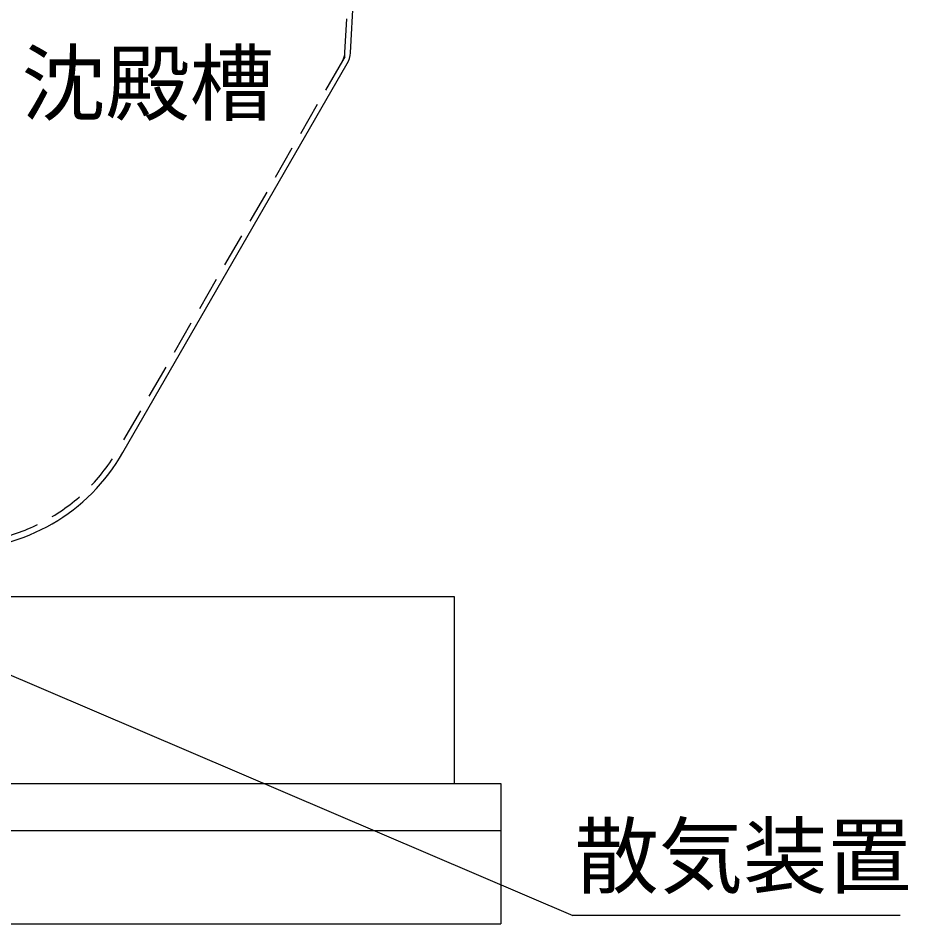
# Model space of a CAD drawing. Units: millimetres, scale not verified. Extents: x -23133 to 8910, y -6308 to 6308.
# Drawn here: x -3657 to -2706, y -4009 to -3041 of the extents above; entities that cross this region are included whole.
import ezdxf
from ezdxf.enums import TextEntityAlignment as Align

# ---------------------------------------------------------------- set-up
doc = ezdxf.new("R2010")
doc.units = ezdxf.units.MM
doc.header["$LTSCALE"] = 30
doc.linetypes.add('DASHED1', pattern=[1.8, 1.2, -0.6])
doc.linetypes.add('DOUBLE_CHAIN1', pattern=[8.8, 5, -1, 0.6, -0.6, 0.6, -1])
for name, color, linetype, lineweight in [('0-1_空気管', 3, 'Continuous', 25), ('0-4_製作', 3, 'Continuous', 25), ('0-5_機器', 2, 'Continuous', 25), ('0-6_文字', 3, 'Continuous', 25)]:
    doc.layers.add(name, color=color, linetype=linetype, lineweight=lineweight)
doc.styles.add('ＭＳ ゴシック', font='')
doc.styles.get('ＭＳ ゴシック').set_extended_font_data('MS Gothic')

msp = doc.modelspace()

# ---------------------------------------------------------------- linework, layer by layer
at = {"layer": '0-1_空気管', "linetype": 'DASHED1'}
for p, q in [((-3307.83, -3077.24), (-3292.06, -2776.29)), ((-3310.48, -3086.2), (-3550.51, -3501.93))]:
    msp.add_line(p, q, dxfattribs=at)
at = {"layer": '0-1_空気管'}
for p, q in [((-3301.84, -3077.56), (-3286.07, -2776.61)), ((-3545.31, -3504.93), (-3305.29, -3089.2))]:
    msp.add_line(p, q, dxfattribs=at)
at = {"layer": '0-1_空気管', "linetype": 'DOUBLE_CHAIN1'}
for q in [(-3307.83, -3077.24), (-3310.48, -3086.2)]:
    msp.add_line((-3308.08, -3082.04), q, dxfattribs=at)
at = {"layer": '0-1_空気管'}
for centre, radius, start, end in [((-3327.81, -3076.2), 20, 330, 357), ((-3327.81, -3076.2), 26, 330, 357), ((-3724.29, -3402.93), 206, 270, 330.331)]:
    msp.add_arc(centre, radius, start, end, dxfattribs=at)
at = {"layer": '0-1_空気管', "linetype": 'DASHED1'}
msp.add_arc((-3723.71, -3401.93), 200, 270, 330, dxfattribs=at)
at = {"layer": '0-4_製作'}
msp.add_line((-2714.03, -4000.1), (-3064.03, -4000.1), dxfattribs=at)
at = {"layer": '0-5_機器'}
for p, q in [((-6041.15, -3858.93), (-3141.15, -3858.93)), ((-3141.15, -3858.93), (-3141.15, -4008.93)), ((-6041.15, -3908.93), (-3141.15, -3908.93)), ((-6041.15, -4008.93), (-3141.15, -4008.93))]:
    msp.add_line(p, q, dxfattribs=at)
msp.add_lwpolyline([(-5991.15, -3658.93), (-3191.15, -3658.93), (-3191.15, -3858.93)], dxfattribs=at)
at = {"layer": '0-6_文字'}
msp.add_line((-4106.4, -3554.25), (-3064.03, -4000.1), dxfattribs=at)

# ---------------------------------------------------------------- texts
at = {"layer": '0-6_文字', "color": 4, "style": 'ＭＳ ゴシック'}
for s, p in [('沈殿槽', (-3653.85, -3162.86)), ('散気装置', (-3062.03, -3989.1))]:
    msp.add_text(s, height=65.98, dxfattribs=at).set_placement(p, align=Align.BOTTOM_LEFT)

doc.saveas('drawing.dxf')
